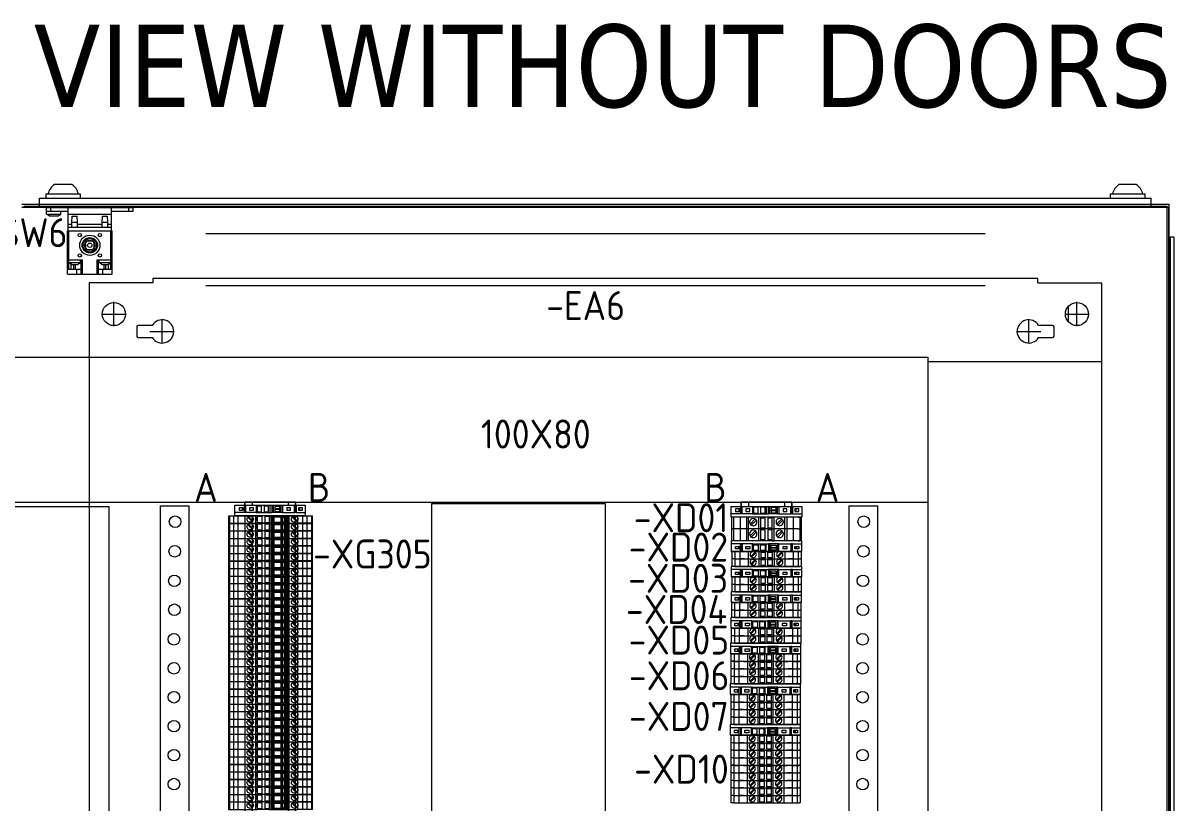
# Model space of a CAD drawing. Header units: millimetres. Extents: x 4959 to 7449, y 754 to 2938.
# Drawn here: x 6655 to 7449, y 2400 to 2938 of the extents above; entities that cross this region are included whole.
import ezdxf
from ezdxf.enums import TextEntityAlignment as Align

# ---------------------------------------------------------------- set-up
doc = ezdxf.new("R2010")
doc.units = ezdxf.units.MM
doc.set_wipeout_variables(frame=1)
doc.layers.add('! NO PLOT !', color=7, linetype='Continuous', true_color=0xff75dd, plot=False)
for name, color, linetype, lineweight in [('000-PI-Oprema', 30, 'Continuous', 5), ('0_1', 7, 'Continuous', 0), ('SI-ORMAR-Oprema', 30, 'Continuous', 5)]:
    doc.layers.add(name, color=color, linetype=linetype, lineweight=lineweight)
for name, color, linetype in [('000-PI-ORMAR', 2, 'Continuous'), ('000-PI_TEXT', 7, 'Continuous'), ('002-PI-Kabelska kanalica', 150, 'Continuous'), ('004-PI-DIN Šina', 3, 'Continuous')]:
    doc.layers.add(name, color=color, linetype=linetype)
doc.styles.add('PI0', font='isocpeur.ttf', dxfattribs={"width": 0.9})
doc.styles.add('Tahoma', font='tahoma.ttf')

# ---------------------------------------------------------------- blocks, each defined once
blk = doc.blocks.new('2000x800_montazna ploca')
at = {"layer": '! NO PLOT !', "color": 18, "linetype": 'ByBlock', "lineweight": 0, "true_color": 0x000000}
for p, q in [((-4316.67, 1616.29), (-4316.67, 1633.09)), ((-3657.67, 1629.98), (-3657.67, 1619.4)), ((-3651.67, 1616.29), (-3651.67, 1633.09)), ((-4325.07, 1624.69), (-4308.27, 1624.69)), ((-3660.07, 1624.69), (-3643.27, 1624.69)), ((-4300.87, 1615.89), (-4300.87, 1609.49)), ((-4290.18, 1616.89), (-4299.87, 1616.89)), ((-4283.37, 1604.29), (-4283.37, 1621.09)), ((-3684.97, 1604.29), (-3684.97, 1621.09)), ((-3668.47, 1616.89), (-3678.16, 1616.89)), ((-3667.47, 1609.49), (-3667.47, 1615.89)), ((-4299.87, 1608.49), (-4290.18, 1608.49)), ((-4291.77, 1612.69), (-4274.97, 1612.69)), ((-3693.37, 1612.69), (-3676.57, 1612.69)), ((-3678.16, 1608.49), (-3668.47, 1608.49))]:
    blk.add_line(p, q, dxfattribs=at)
for centre in [(-4316.67, 1624.69), (-3651.67, 1624.69)]:
    blk.add_circle(centre, 8, dxfattribs=at)
for centre, radius, start, end in [((-4299.87, 1615.89), 1, 90, 180), ((-4283.37, 1612.69), 8, 211.66824, 148.33176), ((-3684.97, 1612.69), 8, 31.66824, 328.33176), ((-3668.47, 1615.89), 1, 0, 90), ((-4299.87, 1609.49), 1, 180, 270), ((-3668.47, 1609.49), 1, 270, 0)]:
    blk.add_arc(centre, radius, start, end, dxfattribs=at)
at = {"layer": '000-PI-ORMAR', "color": 18, "linetype": 'ByBlock', "lineweight": 0, "true_color": 0x000000}
for p, q in [((-4289.67, 1646.19), (-4333.67, 1646.19)), ((-4333.67, 1646.19), (-4333.67, -243.81)), ((-4289.67, 1649.19), (-4289.67, 1646.19)), ((-3678.67, 1649.19), (-4289.67, 1649.19)), ((-3678.67, 1646.19), (-3678.67, 1649.19)), ((-3678.67, 1646.19), (-3634.67, 1646.19)), ((-3634.67, 1646.19), (-3634.67, -243.81))]:
    blk.add_line(p, q, dxfattribs=at)
blk = doc.blocks.new('*U469')
at = {"layer": '002-PI-Kabelska kanalica', "color": 0, "linetype": 'ByBlock', "lineweight": 0}
for p, q in [((-20, -100), (-20, 1428)), ((100, -100), (100, 1428)), ((-20, -100), (100, -100))]:
    blk.add_line(p, q, dxfattribs=at)
blk = doc.blocks.new('sklopka_vrata_8MF1000-2VL')
at = {"layer": '000-PI-Oprema', "color": 0, "linetype": 'ByBlock', "lineweight": 0}
for p, q in [((-30, 0), (30, 0)), ((-30, -4.5), (-30, 0)), ((-27, -2.5), (-27, 0)), ((-15, -16), (-15, 0)), ((15, -16), (15, 0)), ((27, -2.5), (27, 0)), ((30, -2.5), (30, 0)), ((-30, -2.5), (-27, -2.5)), ((-28.1, -5.75), (-30, -4.5)), ((-30, -4.5), (-20, -4.5)), ((-28.1, -5.75), (-21.9, -5.75)), ((-27, -2.5), (-15, -2.5)), ((-21.9, -5.75), (-20, -4.5)), ((-20, -4.5), (-20, -2.5)), ((-15, -4.5), (15, -4.5)), ((-12.5, -10), (-12.2, -6)), ((-12.2, -6), (-8.8, -6)), ((-8.5, -10), (-8.8, -6)), ((8.5, -10), (8.8, -6)), ((8.8, -6), (12.2, -6)), ((12.5, -10), (12.2, -6)), ((15, -2.5), (30, -2.5)), ((-15, -11.5), (-12.499996, -11.5)), ((-15, -13.5), (15, -13.5)), ((-12.5, -10), (-8.5, -10)), ((-12.5, -13.499994), (-12.5, -10)), ((-8.5, -13.499994), (-8.5, -10)), ((-8.499996, -11.5), (8.500004, -11.5)), ((8.5, -10), (12.5, -10)), ((8.5, -13.499994), (8.5, -10)), ((12.5, -13.499994), (12.5, -10)), ((12.500004, -11.5), (15, -11.5)), ((-15.5, -16), (15.5, -16)), ((-15.5, -36), (-15.5, -16)), ((-14.5, -38), (-14.5, -16)), ((-1.802776, -23), (1.802776, -23)), ((14.5, -38), (14.5, -16)), ((15.5, -36), (15.5, -16)), ((-3, -27.802775), (-3, -24.197225)), ((-1.802776, -29), (1.802776, -29)), ((3, -27.802775), (3, -24.197225)), ((-15.5, -36), (-5, -36)), ((-15.400001, -42.49), (-15.400001, -36)), ((-12.6, -39.25), (-14.5, -38)), ((-14.5, -38), (-6.5, -38)), ((-14.400001, -42.49), (-14.400001, -38.065784)), ((-12.936492, -42.49), (-12.936492, -39.02862)), ((-12.6, -39.25), (-8.4, -39.25)), ((-11.000001, -42.49), (-11.000001, -39.249996)), ((-10.000001, -42.49), (-10.000001, -39.249996)), ((-8.4, -39.25), (-6.5, -38)), ((-6.5, -38), (-6.5, -36)), ((-6, -46), (-6, -36)), ((-5, -46), (-5, -36)), ((5, -36), (14.5, -36)), ((5, -46), (5, -36)), ((6, -46), (6, -36)), ((6.5, -38), (6.5, -36)), ((8.4, -39.25), (6.5, -38)), ((6.5, -38), (14.5, -38)), ((8.4, -39.25), (12.6, -39.25)), ((8.85, -36), (13.15, -36)), ((10, -42.49), (10, -39.249996)), ((11, -42.49), (11, -39.249996)), ((12.6, -39.25), (14.5, -38)), ((12.936492, -42.49), (12.936492, -39.028624)), ((14.4, -42.49), (14.4, -38.065788)), ((14.5, -36), (15.5, -36)), ((15.4, -42.49), (15.4, -36)), ((-15.49, -42.49), (-8.99, -42.49)), ((-15.49, -45.99), (-15.49, -42.49)), ((-15.49, -45.99), (-8.99, -45.99)), ((-15.4, -46), (-15.4, -45.99)), ((-15.4, -46), (-5.999961, -46)), ((-8.99, -42.49), (-6.029656, -42.49)), ((-8.99, -45.99), (-8.99, -42.49)), ((-8.99, -45.99), (-6.000001, -45.99)), ((-6.029656, -42.5), (-6.029656, -42.49)), ((-6.029656, -42.5), (-6, -42.5)), ((-6, -46), (-5, -46)), ((-5, -46), (5, -46)), ((5, -46), (6, -46)), ((6, -42.5), (6.029654, -42.5)), ((6, -45.99), (15.49, -45.99)), ((6.00004, -46), (15.4, -46)), ((6.029654, -42.49), (15.49, -42.49)), ((6.029654, -42.5), (6.029654, -42.49)), ((8.99, -45.99), (8.99, -42.49)), ((15.4, -46), (15.4, -45.99)), ((15.49, -45.99), (15.49, -42.49))]:
    blk.add_line(p, q, dxfattribs=at)
for centre, radius in [((-7, -19), 1.15), ((0, -26), 7), ((0, -26), 5.3), ((0, -26), 5.1), ((0, -26), 4.8), ((0, -26), 4.679181), ((0, -26), 3.579607), ((7, -19), 1.15), ((0, -26), 1.499969), ((-7, -33), 1.15), ((7, -33), 1.15)]:
    blk.add_circle(centre, radius, dxfattribs=at)
for radius, start, end in [(3.5, 121.002719, 148.997284), (3.100426, 90, 104.622596), (3.100426, 75.377404, 90), (3.5, 31.002716, 58.997281), (3.100426, 165.377152, 194.622848), (3.5, 211.002716, 238.997281), (3.100426, 255.377156, 284.622844), (3.5, 301.002719, 328.997284), (3.100426, 345.377406, 14.622594)]:
    blk.add_arc((0, -26), radius, start, end, dxfattribs=at)
blk = doc.blocks.new('LL49 W 100-230V')
at = {"layer": '000-PI-Oprema', "color": 0, "linetype": 'ByBlock', "lineweight": 0, "ltscale": 0.25}
for p, q in [((45476.66, 36851.38), (46014.66, 36851.38)), ((46014.66, 36815.38), (45476.66, 36815.38))]:
    blk.add_line(p, q, dxfattribs=at)
blk = doc.blocks.new('*U483')
at = {"layer": '002-PI-Kabelska kanalica', "color": 0, "linetype": 'ByBlock', "lineweight": 0}
for p, q in [((-20, -100), (-20, 1329)), ((100, -100), (100, 1329)), ((-20, -100), (100, -100))]:
    blk.add_line(p, q, dxfattribs=at)
blk = doc.blocks.new('*U484')
at = {"layer": '004-PI-DIN Šina', "color": 0, "linetype": 'ByBlock', "lineweight": 0}
blk.add_lwpolyline([(1430, -17.5), (1430, 17.5), (0, 17.5), (0, -17.5)], close=True, dxfattribs=at)
for points in [[(0, 12.5), (1430, 12.5)], [(0, -12.5), (1430, -12.5)]]:
    blk.add_lwpolyline(points, dxfattribs=at)
blk = doc.blocks.new('*U501')
at = {"color": 7}
blk.add_wipeout([(-24.3, -7.35), (24.3, -7.35), (24.3, 0), (-24.3, 0)], dxfattribs=at).dxf.layer = '000-PI-Oprema'
at = {"layer": '000-PI-Oprema', "color": 7, "ltscale": 0.25}
blk.add_line((-24.3, 0), (24.3, 0), dxfattribs=at)
at = {"layer": '000-PI-Oprema', "color": 7}
for p, q in [((-18.03, 0), (-18.03, -5.15)), ((-17.1, 0), (-17.1, -5.15)), ((-17, -5.15), (-17, 0)), ((-16.74, -5.15), (-16.74, 0)), ((-9.72, 0), (-9.72, -5.15)), ((-9, 0), (-9, -0.57)), ((-1, -0.57), (-1, 0)), ((-0.28, 0), (-0.28, -5.15)), ((1.39, -5.15), (1.39, 0)), ((2.32, -5.15), (2.32, 0)), ((7.69, -5.15), (7.69, 0)), ((8.51, 0), (8.51, -5.15)), ((16.74, -5.15), (16.74, 0)), ((17, 0), (17, -5.15)), ((17.1, 0), (17.1, -5.15)), ((18.03, 0), (18.03, -5.15)), ((24.3, 0), (24.3, -7.35)), ((-24.3, -7.35), (-24.3, 0)), ((-18.03, -5.15), (-24.3, -5.15)), ((24.3, -7.35), (-24.3, -7.35)), ((-21.4, -1.72), (-21.4, -3.42)), ((-18.5, -1.72), (-21.4, -1.72)), ((-21.4, -3.42), (-18.5, -3.42)), ((-19.01, -2.37), (-19.15, -2.37)), ((-19.15, -2.37), (-19.15, -2.77)), ((-19.01, -2.77), (-19.15, -2.77)), ((-19.01, -2.37), (-18.5, -2.37)), ((-19.01, -2.77), (-19.01, -2.37)), ((-19.01, -2.77), (-18.5, -2.77)), ((-18.5, -2.37), (-18.5, -1.72)), ((-18.5, -2.77), (-18.5, -2.37)), ((-18.5, -3.42), (-18.5, -2.77)), ((-17.1, -5.15), (-18.03, -5.15)), ((-17, -5.15), (-17.1, -5.15)), ((-16.74, -5.15), (-17, -5.15)), ((-9.72, -5.15), (-16.74, -5.15)), ((-14.15, -1.72), (-14.15, -3.42)), ((-11.45, -1.72), (-14.15, -1.72)), ((-14.15, -3.42), (-11.45, -3.42)), ((-11.45, -3.42), (-11.45, -1.72)), ((-9.72, -5.15), (-9, -5.15)), ((-9, -0.57), (-9, -4.57)), ((-5.85, -0.57), (-9, -0.57)), ((-9, -4.57), (-9, -5.15)), ((-9, -4.57), (-5.85, -4.57)), ((-9, -5.15), (-1, -5.15)), ((-5.85, -4.57), (-5.85, -0.57)), ((-4.15, -0.57), (-4.15, -4.57)), ((-1, -0.57), (-4.15, -0.57)), ((-4.15, -4.57), (-1, -4.57)), ((-1, -4.57), (-1, -0.57)), ((-1, -5.15), (-1, -4.57)), ((-1, -5.15), (-0.28, -5.15)), ((-0.28, -5.15), (1.39, -5.15)), ((2.32, -5.15), (1.39, -5.15)), ((7.69, -5.15), (2.32, -5.15)), ((6.67, -0.82), (3.22, -0.82)), ((3.22, -0.82), (3.22, -2.37)), ((3.22, -2.37), (6.67, -2.37)), ((3.22, -2.37), (3.22, -2.77)), ((3.22, -2.77), (6.67, -2.77)), ((3.22, -2.77), (3.22, -4.32)), ((3.22, -4.32), (6.67, -4.32)), ((6.67, -2.37), (6.67, -0.82)), ((6.67, -2.77), (6.67, -2.37)), ((6.67, -4.32), (6.67, -2.77)), ((8.51, -5.15), (7.69, -5.15)), ((8.51, -5.15), (16.74, -5.15)), ((11.45, -1.72), (11.45, -3.42)), ((14.15, -1.72), (11.45, -1.72)), ((11.45, -3.42), (14.15, -3.42)), ((14.15, -3.42), (14.15, -1.72)), ((16.74, -5.15), (17, -5.15)), ((17, -5.15), (17.1, -5.15)), ((18.03, -5.15), (17.1, -5.15)), ((18.03, -5.15), (24.3, -5.15)), ((22.25, -1.72), (19.55, -1.72)), ((19.55, -1.72), (19.55, -2.37)), ((19.55, -2.37), (19.89, -2.37)), ((19.55, -2.37), (19.55, -2.77)), ((19.55, -2.77), (19.55, -3.42)), ((19.55, -2.77), (19.89, -2.77)), ((19.55, -3.42), (22.25, -3.42)), ((20.59, -2.37), (19.89, -2.37)), ((19.89, -2.77), (19.89, -2.37)), ((20.59, -2.77), (19.89, -2.77)), ((20.59, -2.77), (20.59, -2.37)), ((22.25, -3.42), (22.25, -1.72))]:
    blk.add_line(p, q, dxfattribs=at)
blk = doc.blocks.new('*U499')
at = {"layer": '002-PI-Kabelska kanalica', "color": 0, "linetype": 'ByBlock', "lineweight": 0}
for p, q in [((100, -100), (100, 1327)), ((-20, -100), (100, -100))]:
    blk.add_line(p, q, dxfattribs=at)
blk = doc.blocks.new('*U495')
at = {"layer": '002-PI-Kabelska kanalica', "color": 0, "linetype": 'ByBlock', "lineweight": 0}
for p, q in [((-20, 1943), (80, 1943)), ((-20, -100), (-20, 1943)), ((80, -100), (80, 1943))]:
    blk.add_line(p, q, dxfattribs=at)
blk = doc.blocks.new('*U522')
at = {"color": 7}
blk.add_wipeout([(-24.3, -7.35), (24.3, -7.35), (24.3, 0), (-24.3, 0)], dxfattribs=at).dxf.layer = '000-PI-Oprema'
at = {"layer": '000-PI-Oprema', "color": 7, "ltscale": 0.25}
blk.add_line((-24.3, 0), (24.3, 0), dxfattribs=at)
at = {"layer": '000-PI-Oprema', "color": 7}
for p, q in [((-18.03, 0), (-18.03, -5.15)), ((-17.1, 0), (-17.1, -5.15)), ((-17, -5.15), (-17, 0)), ((-16.74, -5.15), (-16.74, 0)), ((-9.72, 0), (-9.72, -5.15)), ((-9, 0), (-9, -0.57)), ((-1, -0.57), (-1, 0)), ((-0.28, 0), (-0.28, -5.15)), ((1.39, -5.15), (1.39, 0)), ((2.32, -5.15), (2.32, 0)), ((7.69, -5.15), (7.69, 0)), ((8.51, 0), (8.51, -5.15)), ((16.74, -5.15), (16.74, 0)), ((17, 0), (17, -5.15)), ((17.1, 0), (17.1, -5.15)), ((18.03, 0), (18.03, -5.15)), ((24.3, 0), (24.3, -7.35)), ((-24.3, -7.35), (-24.3, 0)), ((-18.03, -5.15), (-24.3, -5.15)), ((24.3, -7.35), (-24.3, -7.35)), ((-21.4, -1.72), (-21.4, -3.42)), ((-18.5, -1.72), (-21.4, -1.72)), ((-21.4, -3.42), (-18.5, -3.42)), ((-19.01, -2.37), (-19.15, -2.37)), ((-19.15, -2.37), (-19.15, -2.77)), ((-19.01, -2.77), (-19.15, -2.77)), ((-19.01, -2.37), (-18.5, -2.37)), ((-19.01, -2.77), (-19.01, -2.37)), ((-19.01, -2.77), (-18.5, -2.77)), ((-18.5, -2.37), (-18.5, -1.72)), ((-18.5, -2.77), (-18.5, -2.37)), ((-18.5, -3.42), (-18.5, -2.77)), ((-17.1, -5.15), (-18.03, -5.15)), ((-17, -5.15), (-17.1, -5.15)), ((-16.74, -5.15), (-17, -5.15)), ((-9.72, -5.15), (-16.74, -5.15)), ((-14.15, -1.72), (-14.15, -3.42)), ((-11.45, -1.72), (-14.15, -1.72)), ((-14.15, -3.42), (-11.45, -3.42)), ((-11.45, -3.42), (-11.45, -1.72)), ((-9.72, -5.15), (-9, -5.15)), ((-9, -0.57), (-9, -4.57)), ((-5.85, -0.57), (-9, -0.57)), ((-9, -4.57), (-9, -5.15)), ((-9, -4.57), (-5.85, -4.57)), ((-9, -5.15), (-1, -5.15)), ((-5.85, -4.57), (-5.85, -0.57)), ((-4.15, -0.57), (-4.15, -4.57)), ((-1, -0.57), (-4.15, -0.57)), ((-4.15, -4.57), (-1, -4.57)), ((-1, -4.57), (-1, -0.57)), ((-1, -5.15), (-1, -4.57)), ((-1, -5.15), (-0.28, -5.15)), ((-0.28, -5.15), (1.39, -5.15)), ((2.32, -5.15), (1.39, -5.15)), ((7.69, -5.15), (2.32, -5.15)), ((6.67, -0.82), (3.22, -0.82)), ((3.22, -0.82), (3.22, -2.37)), ((3.22, -2.37), (6.67, -2.37)), ((3.22, -2.37), (3.22, -2.77)), ((3.22, -2.77), (6.67, -2.77)), ((3.22, -2.77), (3.22, -4.32)), ((3.22, -4.32), (6.67, -4.32)), ((6.67, -2.37), (6.67, -0.82)), ((6.67, -2.77), (6.67, -2.37)), ((6.67, -4.32), (6.67, -2.77)), ((8.51, -5.15), (7.69, -5.15)), ((8.51, -5.15), (16.74, -5.15)), ((11.45, -1.72), (11.45, -3.42)), ((14.15, -1.72), (11.45, -1.72)), ((11.45, -3.42), (14.15, -3.42)), ((14.15, -3.42), (14.15, -1.72)), ((16.74, -5.15), (17, -5.15)), ((17, -5.15), (17.1, -5.15)), ((18.03, -5.15), (17.1, -5.15)), ((18.03, -5.15), (24.3, -5.15)), ((22.25, -1.72), (19.55, -1.72)), ((19.55, -1.72), (19.55, -2.37)), ((19.55, -2.37), (19.89, -2.37)), ((19.55, -2.37), (19.55, -2.77)), ((19.55, -2.77), (19.55, -3.42)), ((19.55, -2.77), (19.89, -2.77)), ((19.55, -3.42), (22.25, -3.42)), ((20.59, -2.37), (19.89, -2.37)), ((19.89, -2.77), (19.89, -2.37)), ((20.59, -2.77), (19.89, -2.77)), ((20.59, -2.77), (20.59, -2.37)), ((22.25, -3.42), (22.25, -1.72))]:
    blk.add_line(p, q, dxfattribs=at)
blk = doc.blocks.new('*U304')
at = {"color": 0, "linetype": 'ByBlock', "lineweight": 0, "ltscale": 0.25}
blk.add_lwpolyline([(-24.3, 0), (-24.3, -7.35), (24.3, -7.35), (24.3, 0), (-24.3, 0)], dxfattribs=at)
at = {"layer": '000-PI-Oprema', "color": 0, "linetype": 'ByBlock', "lineweight": 0}
for p, q in [((24.3, 0), (-24.3, 0)), ((24.3, -7.35), (24.3, 0)), ((-24.3, 0), (-24.3, -7.35)), ((-18.03, -2.2), (-24.3, -2.2)), ((-21.4, -5.62), (-21.4, -3.92)), ((-21.4, -3.92), (-18.5, -3.92)), ((-18.5, -5.62), (-21.4, -5.62)), ((-19.01, -4.58), (-19.15, -4.58)), ((-19.15, -4.98), (-19.15, -4.58)), ((-19.01, -4.98), (-19.15, -4.98)), ((-19.01, -4.58), (-19.01, -4.98)), ((-19.01, -4.58), (-18.5, -4.58)), ((-19.01, -4.98), (-18.5, -4.98)), ((-18.5, -3.92), (-18.5, -4.58)), ((-18.5, -4.58), (-18.5, -4.98)), ((-18.5, -4.98), (-18.5, -5.62)), ((-18.03, -7.35), (-18.03, -2.2)), ((-17.1, -2.2), (-18.03, -2.2)), ((-17.1, -7.35), (-18.03, -7.35)), ((-17.1, -7.35), (-17.1, -2.2)), ((-17, -2.2), (-17.1, -2.2)), ((-17, -7.35), (-17.1, -7.35)), ((-17, -2.2), (-17, -7.35)), ((-16.74, -2.2), (-17, -2.2)), ((-16.74, -7.35), (-17, -7.35)), ((-16.74, -2.2), (-16.74, -7.35)), ((-9.72, -2.2), (-16.74, -2.2)), ((-14.15, -3.92), (-11.45, -3.92)), ((-14.15, -5.62), (-14.15, -3.92)), ((-11.45, -5.62), (-14.15, -5.62)), ((-11.45, -3.92), (-11.45, -5.62)), ((-9.72, -2.2), (-9, -2.2)), ((-9.72, -7.35), (-9.72, -2.2)), ((-9.72, -7.35), (-9, -7.35)), ((-9, -2.77), (-9, -2.2)), ((-9, -2.2), (-1, -2.2)), ((-9, -6.77), (-9, -2.77)), ((-9, -2.77), (-5.85, -2.77)), ((-5.85, -6.77), (-9, -6.77)), ((-9, -7.35), (-9, -6.77)), ((-5.85, -2.77), (-5.85, -6.77)), ((-4.15, -2.77), (-1, -2.77)), ((-4.15, -6.77), (-4.15, -2.77)), ((-1, -6.77), (-4.15, -6.77)), ((-1, -2.2), (-1, -2.77)), ((-1, -2.2), (-0.28, -2.2)), ((-1, -2.77), (-1, -6.77)), ((-1, -6.77), (-1, -7.35)), ((-0.28, -2.2), (1.39, -2.2)), ((-0.28, -7.35), (-0.28, -2.2)), ((2.32, -2.2), (1.39, -2.2)), ((1.39, -2.2), (1.39, -7.35)), ((7.69, -2.2), (2.32, -2.2)), ((2.32, -2.2), (2.32, -7.35)), ((3.22, -3.02), (6.67, -3.02)), ((3.22, -4.58), (3.22, -3.02)), ((3.22, -4.58), (6.67, -4.58)), ((3.22, -4.98), (3.22, -4.58)), ((3.22, -4.98), (6.67, -4.98)), ((3.22, -6.52), (3.22, -4.98)), ((6.67, -6.52), (3.22, -6.52)), ((6.67, -3.02), (6.67, -4.58)), ((6.67, -4.58), (6.67, -4.98)), ((6.67, -4.98), (6.67, -6.52)), ((7.69, -2.2), (7.69, -7.35)), ((8.51, -2.2), (7.69, -2.2)), ((8.51, -7.35), (8.51, -2.2)), ((8.51, -2.2), (16.74, -2.2)), ((11.45, -3.92), (14.15, -3.92)), ((11.45, -5.62), (11.45, -3.92)), ((14.15, -5.62), (11.45, -5.62)), ((14.15, -3.92), (14.15, -5.62)), ((16.74, -2.2), (16.74, -7.35)), ((16.74, -2.2), (17, -2.2)), ((17, -7.35), (17, -2.2)), ((17, -2.2), (17.1, -2.2)), ((18.03, -2.2), (17.1, -2.2)), ((17.1, -7.35), (17.1, -2.2)), ((18.03, -2.2), (24.3, -2.2)), ((18.03, -7.35), (18.03, -2.2)), ((19.55, -4.58), (19.55, -3.92)), ((19.55, -3.92), (22.25, -3.92)), ((19.55, -4.98), (19.55, -4.58)), ((19.55, -4.58), (19.89, -4.58)), ((19.55, -4.98), (19.89, -4.98)), ((19.55, -5.62), (19.55, -4.98)), ((22.25, -5.62), (19.55, -5.62)), ((19.89, -4.58), (19.89, -4.98)), ((20.59, -4.58), (19.89, -4.58)), ((20.59, -4.98), (19.89, -4.98)), ((20.59, -4.58), (20.59, -4.98)), ((22.25, -3.92), (22.25, -5.62))]:
    blk.add_line(p, q, dxfattribs=at)
at = {"layer": '000-PI-Oprema', "color": 0, "linetype": 'ByBlock', "lineweight": 0, "ltscale": 0.25}
blk.add_line((24.3, -7.35), (-24.3, -7.35), dxfattribs=at)
blk = doc.blocks.new('UT 2.5 MT - 3046362')
at = {"layer": '000-PI-Oprema', "color": 0, "linetype": 'ByBlock', "lineweight": 0}
for p, q in [((53709.96, 41740.09), (53709.96, 41729.69)), ((53709.96, 41740.09), (53715.11, 41740.09)), ((53715.11, 41717.71), (53715.11, 41740.09)), ((53715.11, 41739.54), (53709.96, 41739.54)), ((53709.96, 41736.46), (53715.11, 41736.46)), ((53709.96, 41733.46), (53715.11, 41733.46)), ((53709.96, 41729.96), (53715.11, 41729.96)), ((53709.96, 41711.49), (53709.96, 41729.69)), ((53711.1, 41729.08), (53711.1, 41729.08)), ((53711.1, 41729.08), (53714.13, 41726.05)), ((53711.59, 41729.58), (53711.59, 41729.58)), ((53714.63, 41726.54), (53711.59, 41729.58)), ((53714.13, 41726.05), (53714.13, 41726.05)), ((53714.63, 41726.54), (53714.63, 41726.54)), ((53714.76, 41728.87), (53714.76, 41728.87)), ((53714.76, 41726.75), (53714.76, 41728.87)), ((53714.76, 41726.75), (53714.76, 41726.75)), ((53709.96, 41723.89), (53715.11, 41723.89)), ((53709.96, 41723.79), (53709.96, 41723.79)), ((53715.11, 41723.79), (53709.96, 41723.79)), ((53715.11, 41723.36), (53709.96, 41723.36)), ((53709.96, 41722.82), (53715.11, 41722.82)), ((53709.96, 41721.14), (53709.96, 41721.14)), ((53710.1, 41718.4), (53710.1, 41721.77)), ((53710.1, 41721.77), (53710.1, 41721.77)), ((53710.1, 41721.77), (53714.97, 41721.77)), ((53714.97, 41718.4), (53710.1, 41718.4)), ((53710.1, 41718.24), (53710.1, 41718.4)), ((53710.1, 41718.24), (53710.79, 41718.24)), ((53710.74, 41720.77), (53710.74, 41719.36)), ((53710.74, 41720.77), (53714.34, 41720.77)), ((53710.74, 41719.36), (53710.74, 41719.2)), ((53710.79, 41719.2), (53710.74, 41719.2)), ((53710.76, 41721.77), (53710.76, 41722.56)), ((53710.76, 41722.56), (53714.31, 41722.56)), ((53710.76, 41722.56), (53710.76, 41722.56)), ((53710.76, 41711.76), (53710.76, 41718.24)), ((53714.31, 41719.2), (53710.79, 41719.2)), ((53714.29, 41718.24), (53710.79, 41718.24)), ((53711.56, 41723.89), (53714.16, 41723.89)), ((53711.56, 41723.89), (53711.56, 41723.89)), ((53714.16, 41723.89), (53714.16, 41723.89)), ((53714.97, 41718.24), (53714.29, 41718.24)), ((53714.31, 41721.77), (53714.31, 41722.56)), ((53714.31, 41722.56), (53714.31, 41722.56)), ((53714.31, 41719.2), (53714.31, 41720.77)), ((53714.31, 41711.76), (53714.34, 41718.24)), ((53715.11, 41716.61), (53714.33, 41716.61)), ((53714.34, 41717.71), (53715.11, 41717.71)), ((53714.97, 41718.4), (53714.97, 41721.77)), ((53714.97, 41721.77), (53714.97, 41721.77)), ((53714.97, 41718.24), (53714.97, 41718.4)), ((53715.11, 41723.79), (53715.11, 41723.79)), ((53715.11, 41721.14), (53715.11, 41721.14)), ((53715.11, 41717.71), (53715.11, 41716.61)), ((53715.11, 41717.71), (53715.11, 41717.71)), ((53715.11, 41717.71), (53715.11, 41717.71)), ((53715.11, 41716.61), (53715.11, 41716.61)), ((53715.11, 41711.49), (53715.11, 41716.61)), ((53709.96, 41716.09), (53709.96, 41716.09)), ((53709.96, 41710.29), (53709.96, 41711.49)), ((53715.11, 41711.49), (53709.96, 41711.49)), ((53709.96, 41710.29), (53709.96, 41702.29)), ((53709.96, 41710.29), (53709.96, 41710.29)), ((53715.11, 41710.29), (53709.96, 41710.29)), ((53710.61, 41710.29), (53710.61, 41710.29)), ((53710.61, 41707.14), (53710.61, 41710.29)), ((53710.79, 41713.81), (53710.76, 41713.81)), ((53710.76, 41712.81), (53714.31, 41712.81)), ((53714.31, 41711.81), (53710.76, 41711.81)), ((53710.76, 41711.76), (53714.31, 41711.76)), ((53710.76, 41711.76), (53710.76, 41711.76)), ((53710.79, 41712.81), (53710.79, 41713.81)), ((53710.79, 41713.75), (53714.29, 41713.75)), ((53710.79, 41712.56), (53710.79, 41712.81)), ((53710.79, 41712.56), (53710.79, 41712.56)), ((53710.79, 41712.56), (53714.29, 41712.56)), ((53714.29, 41712.81), (53714.29, 41713.81)), ((53714.31, 41713.81), (53714.29, 41713.81)), ((53714.29, 41712.56), (53714.29, 41712.81)), ((53714.29, 41712.56), (53714.29, 41712.56)), ((53714.31, 41711.76), (53714.31, 41711.76)), ((53714.64, 41710.29), (53714.64, 41710.29)), ((53714.64, 41710.29), (53714.64, 41707.14)), ((53715.11, 41716.09), (53715.11, 41716.09)), ((53715.11, 41710.29), (53715.11, 41711.49)), ((53715.11, 41710.29), (53715.11, 41710.29)), ((53715.11, 41710.29), (53715.11, 41702.29)), ((53709.96, 41701.09), (53709.96, 41702.29)), ((53709.96, 41702.29), (53709.96, 41702.29)), ((53709.96, 41702.29), (53715.11, 41702.29)), ((53709.96, 41682.29), (53709.96, 41701.09)), ((53709.96, 41701.09), (53715.11, 41701.09)), ((53710.61, 41707.14), (53710.61, 41707.14)), ((53714.64, 41707.14), (53710.61, 41707.14)), ((53710.61, 41702.29), (53710.61, 41705.44)), ((53710.61, 41705.44), (53710.61, 41705.44)), ((53710.61, 41705.44), (53714.64, 41705.44)), ((53710.61, 41702.29), (53710.61, 41702.29)), ((53711.56, 41701.09), (53711.56, 41701.09)), ((53714.16, 41701.09), (53711.56, 41701.09)), ((53714.16, 41701.09), (53714.16, 41701.09)), ((53714.64, 41707.14), (53714.64, 41707.14)), ((53714.64, 41705.44), (53714.64, 41705.44)), ((53714.64, 41705.44), (53714.64, 41702.29)), ((53714.64, 41702.29), (53714.64, 41702.29)), ((53715.11, 41702.29), (53715.11, 41702.29)), ((53715.11, 41701.09), (53715.11, 41702.29)), ((53715.11, 41682.29), (53715.11, 41701.09)), ((53711.1, 41698.43), (53714.13, 41695.4)), ((53714.63, 41695.89), (53711.59, 41698.93)), ((53714.76, 41698.22), (53714.76, 41696.1)), ((53714.76, 41698.22), (53714.76, 41698.22)), ((53714.76, 41696.1), (53714.76, 41696.1)), ((53709.96, 41688.91), (53715.11, 41688.91)), ((53709.96, 41685.91), (53715.11, 41685.91)), ((53709.96, 41682.29), (53709.96, 41682.97)), ((53715.11, 41682.83), (53709.96, 41682.83)), ((53709.96, 41682.29), (53715.11, 41682.29))]:
    blk.add_line(p, q, dxfattribs=at)
for centre, radius, start, end in [((53712.86, 41727.81), 2.17, 120.45028, 270.00002), ((53712.86, 41727.81), 2.17, 270.00002, 330.87541), ((53712.86, 41727.81), 2.17, 29.12459, 59.54968), ((53712.86, 41697.16), 2.18, 89.99998, 270.00002), ((53712.86, 41697.16), 2.18, 29.12459, 89.99998), ((53712.86, 41697.16), 2.18, 270.00002, 330.87541)]:
    blk.add_arc(centre, radius, start, end, dxfattribs=at)
for start_param, end_param in [(-1.570796, -1.039338), (-2.102255, -1.570796)]:
    blk.add_ellipse((53712.86, 41727.81), major_axis=(-2.18, 0), ratio=1, start_param=start_param, end_param=end_param, dxfattribs=at)
blk = doc.blocks.new('UT 2.5 - 3044076')
at = {"layer": '000-PI-ORMAR', "color": 0, "linetype": 'ByBlock', "lineweight": 0}
for p, q in [((51211.56, 37560.62), (51211.56, 37562.82)), ((51211.56, 37562.82), (51211.56, 37562.82)), ((51216.71, 37562.82), (51211.56, 37562.82)), ((51211.56, 37560.62), (51211.56, 37559.03)), ((51211.56, 37560.62), (51211.56, 37560.62)), ((51216.71, 37560.62), (51211.56, 37560.62)), ((51216.71, 37562.82), (51216.71, 37562.82)), ((51216.71, 37560.62), (51216.71, 37562.82)), ((51216.71, 37560.62), (51216.71, 37560.62)), ((51216.71, 37560.62), (51216.71, 37559.03)), ((51211.56, 37559.03), (51211.56, 37556.89)), ((51211.56, 37558.57), (51211.56, 37558.57)), ((51216.71, 37557.26), (51211.56, 37557.26)), ((51211.56, 37556.89), (51211.56, 37556.51)), ((51211.56, 37556.51), (51211.56, 37554)), ((51211.56, 37556.32), (51211.56, 37556.32)), ((51211.56, 37554), (51211.56, 37551.42)), ((51211.56, 37553.67), (51211.56, 37553.67)), ((51216.71, 37559.03), (51216.71, 37556.89)), ((51216.71, 37558.57), (51216.71, 37558.57)), ((51216.71, 37556.51), (51216.71, 37556.89)), ((51216.71, 37554), (51216.71, 37556.51)), ((51216.71, 37556.32), (51216.71, 37556.32)), ((51216.71, 37554.82), (51216.71, 37554.82)), ((51216.71, 37554), (51216.71, 37551.42)), ((51216.71, 37553.67), (51216.71, 37553.67)), ((51211.56, 37551.42), (51211.56, 37544.02)), ((51216.71, 37551.42), (51211.56, 37551.42)), ((51211.56, 37548.62), (51211.56, 37548.62)), ((51211.56, 37544.02), (51211.56, 37542.82)), ((51216.71, 37544.02), (51211.56, 37544.02)), ((51212.7, 37549.22), (51212.7, 37549.22)), ((51212.7, 37549.22), (51215.73, 37546.18)), ((51213.16, 37544.02), (51213.16, 37544.02)), ((51215.76, 37544.02), (51213.16, 37544.02)), ((51216.23, 37546.68), (51213.19, 37549.71)), ((51213.19, 37549.71), (51213.19, 37549.71)), ((51215.73, 37546.18), (51215.73, 37546.18)), ((51215.76, 37544.02), (51215.76, 37544.02)), ((51216.23, 37546.68), (51216.23, 37546.68)), ((51216.36, 37549.01), (51216.36, 37549.01)), ((51216.36, 37546.89), (51216.36, 37549.01)), ((51216.36, 37546.89), (51216.36, 37546.89)), ((51216.71, 37551.42), (51216.71, 37544.02)), ((51216.71, 37548.62), (51216.71, 37548.62)), ((51216.71, 37544.02), (51216.71, 37542.82)), ((51211.56, 37542.82), (51211.56, 37534.82)), ((51211.56, 37542.82), (51211.56, 37542.82)), ((51216.71, 37542.82), (51211.56, 37542.82)), ((51212.21, 37539.67), (51212.21, 37542.82)), ((51212.21, 37542.82), (51212.21, 37542.82)), ((51216.24, 37539.67), (51212.21, 37539.67)), ((51212.21, 37539.67), (51212.21, 37539.67)), ((51212.21, 37534.82), (51212.21, 37537.97)), ((51212.21, 37537.97), (51216.24, 37537.97)), ((51212.21, 37537.97), (51212.21, 37537.97)), ((51216.24, 37542.82), (51216.24, 37539.67)), ((51216.24, 37542.82), (51216.24, 37542.82)), ((51216.24, 37539.67), (51216.24, 37539.67)), ((51216.24, 37537.97), (51216.24, 37534.82)), ((51216.24, 37537.97), (51216.24, 37537.97)), ((51216.71, 37542.82), (51216.71, 37542.82)), ((51216.71, 37542.82), (51216.71, 37534.82)), ((51211.56, 37534.82), (51211.56, 37533.62)), ((51211.56, 37534.82), (51211.56, 37534.82)), ((51216.71, 37534.82), (51211.56, 37534.82)), ((51211.56, 37533.62), (51211.56, 37526.22)), ((51216.71, 37533.62), (51211.56, 37533.62)), ((51212.21, 37534.82), (51212.21, 37534.82)), ((51212.7, 37530.97), (51212.7, 37530.97)), ((51212.7, 37530.97), (51215.73, 37527.93)), ((51215.76, 37533.62), (51213.16, 37533.62)), ((51213.16, 37533.62), (51213.16, 37533.62)), ((51216.23, 37528.43), (51213.19, 37531.46)), ((51213.19, 37531.46), (51213.19, 37531.46)), ((51215.73, 37527.93), (51215.73, 37527.93)), ((51215.76, 37533.62), (51215.76, 37533.62)), ((51216.23, 37528.43), (51216.23, 37528.43)), ((51216.24, 37534.82), (51216.24, 37534.82)), ((51216.36, 37530.76), (51216.36, 37530.76)), ((51216.36, 37528.64), (51216.36, 37530.76)), ((51216.36, 37528.64), (51216.36, 37528.64)), ((51216.71, 37534.82), (51216.71, 37534.82)), ((51216.71, 37534.82), (51216.71, 37533.62)), ((51216.71, 37533.62), (51216.71, 37526.22)), ((51211.56, 37526.22), (51211.56, 37523.65)), ((51216.71, 37526.22), (51211.56, 37526.22)), ((51211.56, 37523.65), (51211.56, 37521.14)), ((51211.56, 37522.52), (51211.56, 37522.52)), ((51211.56, 37521.62), (51211.56, 37521.62)), ((51211.56, 37521.14), (51211.56, 37520.76)), ((51211.56, 37520.76), (51211.56, 37518.62)), ((51216.71, 37520.39), (51211.56, 37520.39)), ((51216.71, 37526.22), (51216.71, 37523.65)), ((51216.71, 37521.14), (51216.71, 37523.65)), ((51216.71, 37522.82), (51216.71, 37522.82)), ((51216.71, 37522.52), (51216.71, 37522.52)), ((51216.71, 37521.62), (51216.71, 37521.62)), ((51216.71, 37520.76), (51216.71, 37521.14)), ((51216.71, 37520.76), (51216.71, 37518.62)), ((51211.56, 37519.07), (51211.56, 37519.07)), ((51211.56, 37518.62), (51211.56, 37517.02)), ((51211.56, 37517.02), (51211.56, 37515.82)), ((51211.56, 37517.02), (51211.56, 37517.02)), ((51216.71, 37517.02), (51211.56, 37517.02)), ((51211.56, 37515.82), (51211.56, 37515.51)), ((51211.56, 37515.82), (51211.56, 37515.82)), ((51211.56, 37514.82), (51211.56, 37515.51)), ((51211.56, 37514.82), (51211.56, 37514.82)), ((51216.71, 37514.82), (51211.56, 37514.82)), ((51216.71, 37519.07), (51216.71, 37519.07)), ((51216.71, 37518.62), (51216.71, 37517.02)), ((51216.71, 37517.02), (51216.71, 37517.02)), ((51216.71, 37517.02), (51216.71, 37515.82)), ((51216.71, 37516.32), (51216.71, 37516.32)), ((51216.71, 37515.82), (51216.71, 37515.82)), ((51216.71, 37515.82), (51216.71, 37515.51)), ((51216.71, 37514.82), (51216.71, 37515.51)), ((51216.71, 37514.82), (51216.71, 37514.82))]:
    blk.add_line(p, q, dxfattribs=at)
for centre, start, end in [((51214.46, 37547.95), 89.99998, 270.00002), ((51214.46, 37547.95), 29.12459, 89.99998), ((51214.46, 37547.95), 270.00002, 330.87541), ((51214.46, 37529.7), 89.99998, 270.00002), ((51214.46, 37529.7), 29.12459, 89.99998), ((51214.46, 37529.7), 270.00002, 330.87541)]:
    blk.add_arc(centre, 2.17, start, end, dxfattribs=at)
blk = doc.blocks.new('UT 6 - 3044131')
at = {"layer": '000-PI-Oprema', "color": 0, "linetype": 'ByBlock', "lineweight": 0}
for p, q in [((48621.73, 37606.27), (48621.73, 37608.47)), ((48621.73, 37608.47), (48621.73, 37608.47)), ((48621.73, 37608.47), (48629.88, 37608.47)), ((48629.88, 37608.47), (48629.88, 37608.47)), ((48629.88, 37606.27), (48629.88, 37608.47)), ((48629.88, 37607.28), (48621.73, 37607.28)), ((48621.73, 37604.68), (48621.73, 37606.27)), ((48621.73, 37606.27), (48621.73, 37606.27)), ((48621.73, 37602.53), (48621.73, 37604.68)), ((48629.88, 37602.72), (48621.73, 37602.72)), ((48621.73, 37602.15), (48621.73, 37602.53)), ((48621.73, 37599.64), (48621.73, 37602.15)), ((48621.73, 37601.97), (48621.73, 37601.97)), ((48621.73, 37597.07), (48621.73, 37599.64)), ((48629.88, 37606.27), (48629.88, 37606.27)), ((48629.88, 37604.68), (48629.88, 37606.27)), ((48629.88, 37602.53), (48629.88, 37604.68)), ((48629.88, 37602.15), (48629.88, 37602.53)), ((48629.88, 37599.64), (48629.88, 37602.15)), ((48629.88, 37601.97), (48629.88, 37601.97)), ((48629.88, 37597.07), (48629.88, 37599.64)), ((48621.73, 37599.32), (48621.73, 37599.32)), ((48629.88, 37598.25), (48621.73, 37598.25)), ((48621.73, 37589.67), (48621.73, 37597.07)), ((48621.73, 37596.88), (48629.88, 37596.88)), ((48621.73, 37594.27), (48621.73, 37594.27)), ((48624.28, 37594.97), (48624.28, 37594.97)), ((48627.8, 37591.44), (48624.28, 37594.97)), ((48625.05, 37595.74), (48625.05, 37595.74)), ((48625.05, 37595.74), (48628.58, 37592.22)), ((48626.43, 37596.14), (48626.43, 37596.14)), ((48627.8, 37591.44), (48627.8, 37591.44)), ((48628.58, 37592.22), (48628.58, 37592.22)), ((48629.88, 37599.32), (48629.88, 37599.32)), ((48629.88, 37589.67), (48629.88, 37597.07)), ((48629.88, 37594.27), (48629.88, 37594.27)), ((48621.73, 37588.47), (48621.73, 37589.67)), ((48621.73, 37589.67), (48629.88, 37589.67)), ((48621.73, 37580.47), (48621.73, 37588.47)), ((48621.73, 37588.47), (48621.73, 37588.47)), ((48621.73, 37588.47), (48629.88, 37588.47)), ((48622.48, 37588.47), (48622.48, 37588.47)), ((48622.48, 37588.47), (48622.48, 37585.3)), ((48622.48, 37585.3), (48629.2, 37585.3)), ((48622.48, 37585.3), (48622.48, 37585.3)), ((48622.48, 37583.62), (48622.48, 37580.47)), ((48629.2, 37583.62), (48622.48, 37583.62)), ((48622.48, 37583.62), (48622.48, 37583.62)), ((48626.43, 37591.04), (48626.43, 37591.04)), ((48629.2, 37585.3), (48629.2, 37588.47)), ((48629.2, 37585.3), (48629.2, 37585.3)), ((48629.2, 37580.47), (48629.2, 37583.62)), ((48629.2, 37583.62), (48629.2, 37583.62)), ((48629.88, 37588.47), (48629.88, 37589.67)), ((48629.88, 37588.47), (48629.88, 37588.47)), ((48629.88, 37580.47), (48629.88, 37588.47)), ((48621.73, 37580.47), (48621.73, 37579.27)), ((48621.73, 37580.47), (48621.73, 37580.47)), ((48621.73, 37580.47), (48629.88, 37580.47)), ((48621.73, 37571.87), (48621.73, 37579.27)), ((48621.73, 37579.27), (48629.88, 37579.27)), ((48622.48, 37580.47), (48622.48, 37580.47)), ((48624.28, 37576.72), (48624.28, 37576.72)), ((48627.8, 37573.19), (48624.28, 37576.72)), ((48625.05, 37577.49), (48628.58, 37573.97)), ((48625.05, 37577.49), (48625.05, 37577.49)), ((48626.43, 37577.89), (48626.43, 37577.89)), ((48629.2, 37580.47), (48629.2, 37580.47)), ((48629.88, 37580.47), (48629.88, 37580.47)), ((48629.88, 37580.47), (48629.88, 37579.27)), ((48629.88, 37571.87), (48629.88, 37579.27)), ((48621.73, 37569.29), (48621.73, 37571.87)), ((48621.73, 37571.87), (48629.88, 37571.87)), ((48629.88, 37570.5), (48621.73, 37570.5)), ((48621.73, 37566.79), (48621.73, 37569.29)), ((48621.73, 37568.17), (48621.73, 37568.17)), ((48626.43, 37572.79), (48626.43, 37572.79)), ((48627.8, 37573.19), (48627.8, 37573.19)), ((48628.58, 37573.97), (48628.58, 37573.97)), ((48629.88, 37569.29), (48629.88, 37571.87)), ((48629.88, 37566.79), (48629.88, 37569.29)), ((48629.88, 37568.17), (48629.88, 37568.17)), ((48621.73, 37567.27), (48621.73, 37567.27)), ((48621.73, 37566.4), (48621.73, 37566.79)), ((48621.73, 37564.26), (48621.73, 37566.6)), ((48629.88, 37566.03), (48621.73, 37566.03)), ((48621.73, 37562.67), (48621.73, 37564.26)), ((48621.73, 37562.67), (48621.73, 37561.47)), ((48621.73, 37562.67), (48621.73, 37562.67)), ((48621.73, 37561.47), (48621.73, 37561.15)), ((48621.73, 37561.47), (48621.73, 37561.47)), ((48629.88, 37561.47), (48621.73, 37561.47)), ((48621.73, 37560.47), (48621.73, 37561.15)), ((48621.73, 37560.47), (48621.73, 37560.47)), ((48629.88, 37560.47), (48621.73, 37560.47)), ((48629.88, 37567.27), (48629.88, 37567.27)), ((48629.88, 37566.4), (48629.88, 37566.79)), ((48629.88, 37564.26), (48629.88, 37566.4)), ((48629.88, 37564.72), (48629.88, 37564.72)), ((48629.88, 37562.67), (48629.88, 37564.26)), ((48629.88, 37562.67), (48629.88, 37562.67)), ((48629.88, 37562.67), (48629.88, 37561.47)), ((48629.88, 37561.97), (48629.88, 37561.97)), ((48629.88, 37561.47), (48629.88, 37561.47)), ((48629.88, 37561.47), (48629.88, 37561.15)), ((48629.88, 37560.47), (48629.88, 37561.15)), ((48629.88, 37560.47), (48629.88, 37560.47))]:
    blk.add_line(p, q, dxfattribs=at)
for centre, start, end in [((48626.43, 37593.59), 89.99998, 270.00002), ((48626.43, 37593.59), 270.00002, 89.99998), ((48626.43, 37575.34), 89.99998, 270.00002), ((48626.43, 37575.34), 270.00002, 89.99998)]:
    blk.add_arc(centre, 2.55, start, end, dxfattribs=at)

msp = doc.modelspace()

# ---------------------------------------------------------------- linework, layer by layer
at = {"layer": '000-PI-ORMAR', "color": 0, "linetype": 'ByBlock', "lineweight": 0}
for p, q in [((6688.271, 2826.887), (6676.271, 2826.887)), ((7423.271, 2826.887), (7411.271, 2826.887)), ((6666.021, 2810.887), (6666.021, 2817.387)), ((6666.021, 2817.387), (7433.521, 2817.387)), ((6694.271, 2820.287), (6670.271, 2820.287)), ((6670.271, 2820.287), (6670.271, 2817.387)), ((6694.271, 2817.387), (6694.271, 2820.287)), ((7429.271, 2820.287), (7405.271, 2820.287)), ((7405.271, 2820.287), (7405.271, 2817.387)), ((7429.271, 2817.387), (7429.271, 2820.287)), ((7433.521, 2810.887), (7433.521, 2817.387)), ((6653.771, 2813.387), (6666.021, 2813.387)), ((7445.783, 2810.887), (6653.783, 2810.887)), ((6655.271, 2810.887), (6655.271, 2811.887)), ((6655.271, 2811.887), (6666.021, 2811.887)), ((6666.021, 2813.387), (7433.521, 2813.387)), ((6666.021, 2811.887), (7433.521, 2811.887)), ((7433.521, 2813.387), (7445.771, 2813.387)), ((7433.521, 2811.887), (7444.271, 2811.887)), ((7444.271, 2811.887), (7444.271, 2810.887)), ((7444.271, 2810.887), (7444.271, 826.387)), ((7445.771, 2813.387), (7445.771, 2810.887)), ((7445.771, 2810.887), (7445.771, 826.387)), ((7445.783, 826.387), (7445.783, 2810.887)), ((7446.553, 2790.387), (7446.553, 839.387)), ((7449.271, 2790.387), (7449.271, 839.387))]:
    msp.add_line(p, q, dxfattribs=at)
at = {"layer": '000-PI-ORMAR', "color": 0, "linetype": 'ByBlock', "lineweight": 0, "ltscale": 0.25}
msp.add_line((7449.271, 2790.387), (7445.783, 2790.387), dxfattribs=at)
at = {"layer": '000-PI-ORMAR', "color": 0, "linetype": 'ByBlock', "lineweight": 0}
for centre, start, end in [((6682.667, 2817.692), 124.82083, 166.605416), ((6681.876, 2817.692), 13.394584, 55.17917), ((7417.667, 2817.692), 124.82083, 166.605416), ((7416.876, 2817.692), 13.394584, 55.17917)]:
    msp.add_arc(centre, 11.2, start, end, dxfattribs=at)
at = {"layer": '004-PI-DIN Šina', "color": 0, "linetype": 'ByBlock', "lineweight": 0}
for p, q in [((6749.285, 2604.95), (6748.771, 1177.535)), ((6749.285, 2604.95), (6769.285, 2604.95)), ((6768.771, 1177.535), (6769.285, 2604.95)), ((7224.785, 2604.95), (7224.271, 1177.535)), ((7224.785, 2604.95), (7244.785, 2604.95)), ((7244.271, 1177.535), (7244.785, 2604.95))]:
    msp.add_line(p, q, dxfattribs=at)
for points in [[(7185.396, 2604.521), (7185.396, 2607.585), (7150.396, 2607.585), (7150.396, 2604.521)], [(7155.396, 2607.585), (7155.396, 2604.521)], [(7180.396, 2607.585), (7180.396, 2604.521)]]:
    msp.add_lwpolyline(points, dxfattribs=at)
at = {"layer": '004-PI-DIN Šina', "color": 0, "linetype": 'ByBlock', "lineweight": 0, "ltscale": 0.01}
for centre in [(6759.542, 2593.978), (6759.542, 2593.978), (7235.042, 2593.978), (7235.042, 2593.978), (6759.285, 2573.578), (6759.285, 2573.578), (6759.285, 2573.578), (7234.785, 2573.578), (7234.785, 2573.578), (7234.785, 2573.578), (6759.028, 2553.178), (7234.528, 2553.178), (6759.028, 2533.178), (7234.528, 2533.178), (6758.771, 2512.778), (7234.271, 2512.778), (6758.771, 2492.778), (7234.271, 2492.778), (6758.771, 2472.778), (7234.271, 2472.778), (6758.771, 2452.778), (7234.271, 2452.778), (6758.771, 2432.778), (7234.271, 2432.778), (6758.771, 2412.778), (7234.271, 2412.778)]:
    msp.add_circle(centre, 4, dxfattribs=at)

# ---------------------------------------------------------------- block references
at = {"color": 0, "linetype": 'ByBlock', "lineweight": 0, "ltscale": 0.25, "xscale": -1, "rotation": 270}
for p in [(-34885.739, -51122.278), (-34885.739, -51127.478), (-34885.739, -51132.678), (-34885.739, -51137.878), (-34885.739, -51143.078), (-34885.739, -51148.278), (-34885.739, -51153.478), (-34885.739, -51158.678), (-34885.739, -51163.878), (-34885.739, -51169.078), (-34885.739, -51174.278), (-34885.739, -51179.478), (-34885.739, -51184.678), (-34885.739, -51189.878), (-34885.739, -51195.078), (-34885.739, -51200.278), (-34885.739, -51205.478), (-34885.739, -51210.678), (-34885.739, -51215.878), (-34885.739, -51221.078), (-34885.739, -51226.278), (-34885.739, -51231.478), (-34885.739, -51236.678), (-34885.739, -51241.878), (-34885.739, -51247.078), (-34885.739, -51252.278), (-34885.739, -51257.478), (-34885.739, -51262.678), (-34885.739, -51267.878), (-34885.739, -51273.078), (-34885.739, -51278.278), (-34885.739, -51283.478), (-34885.739, -51288.678), (-34885.739, -51293.878), (-34885.739, -51299.078), (-34885.739, -51304.278), (-34885.739, -51309.478), (-34885.739, -51314.678)]:
    msp.add_blockref('UT 2.5 MT - 3046362', p, dxfattribs=at)
at = {"color": 0, "linetype": 'ByBlock', "lineweight": 0, "ltscale": 0.25, "rotation": 90}
for name, p in [('UT 6 - 3044131', (44752.365, -46040.855)), ('UT 2.5 - 3044076', (44706.721, -48643.19)), ('UT 2.5 - 3044076', (44706.721, -48648.39)), ('UT 2.5 - 3044076', (44706.721, -48660.89)), ('UT 2.5 - 3044076', (44706.721, -48666.09)), ('UT 2.5 - 3044076', (44706.538, -48678.59)), ('UT 2.5 - 3044076', (44706.538, -48683.79)), ('UT 2.5 - 3044076', (44706.356, -48696.29)), ('UT 2.5 - 3044076', (44706.356, -48701.49)), ('UT 2.5 - 3044076', (44706.174, -48713.99)), ('UT 2.5 - 3044076', (44706.174, -48719.19)), ('UT 2.5 - 3044076', (44706.174, -48724.39)), ('UT 2.5 - 3044076', (44706.174, -48729.59)), ('UT 2.5 - 3044076', (44705.991, -48742.09)), ('UT 2.5 - 3044076', (44705.991, -48747.29)), ('UT 2.5 - 3044076', (44705.991, -48752.49)), ('UT 2.5 - 3044076', (44705.991, -48757.69)), ('UT 2.5 - 3044076', (44705.991, -48770.19)), ('UT 2.5 - 3044076', (44705.991, -48775.39)), ('UT 2.5 - 3044076', (44705.991, -48780.59)), ('UT 2.5 - 3044076', (44705.991, -48785.79)), ('UT 2.5 - 3044076', (44705.991, -48790.99)), ('UT 2.5 - 3044076', (44705.991, -48796.19)), ('UT 2.5 - 3044076', (44705.991, -48801.39)), ('UT 2.5 - 3044076', (44705.991, -48806.59)), ('UT 2.5 - 3044076', (44705.991, -48811.79))]:
    msp.add_blockref(name, p, dxfattribs=at)
at = {"layer": '000-PI-Oprema', "color": 0, "linetype": 'ByBlock', "lineweight": 0}
for name, p in [('sklopka_vrata_8MF1000-2VL', (6700.658, 2810.887)), ('LL49 W 100-230V', (-38695.876, -34058.445))]:
    msp.add_blockref(name, p, dxfattribs=at)
at = {"layer": '000-PI-ORMAR', "color": 0, "linetype": 'ByBlock', "lineweight": 0}
msp.add_blockref('2000x800_montazna ploca', (11033.941, 1112.699), dxfattribs=at)
at = {"layer": '002-PI-Kabelska kanalica', "color": 0, "linetype": 'ByBlock', "lineweight": 0, "xscale": -1, "rotation": 180}
for name, p in [('*U469', (7299.271, 2604.535)), ('*U499', (6613.771, 2504.535)), ('*U483', (6956.521, 2506.483))]:
    msp.add_blockref(name, p, dxfattribs=at)
at = {"layer": '004-PI-DIN Šina', "color": 0, "linetype": 'ByBlock', "lineweight": 0, "rotation": 270}
msp.add_blockref('*U484', (6825.146, 2607.585), dxfattribs=at)
at = {"layer": 'SI-ORMAR-Oprema', "color": 0, "linetype": 'ByBlock', "lineweight": 0}
for p in [(7167.896, 2580.871), (7167.896, 2563.171), (7167.714, 2545.471), (7167.532, 2527.771), (7167.349, 2510.071), (7167.167, 2481.971), (7167.167, 2453.871)]:
    msp.add_blockref('*U304', p, dxfattribs=at)

# ---------------------------------------------------------------- texts
at = {"layer": '000-PI_TEXT', "color": 0, "linetype": 'ByBlock', "lineweight": 0, "style": 'PI0', "width": 0.9}
for s, p in [('-SW6', (6655.388, 2793.584)), ('-EA6', (7043.013, 2743.253))]:
    msp.add_text(s, height=20, dxfattribs=at).set_placement(p, align=Align.MIDDLE)
for s, p in [('A', (6788.892, 2607.699)), ('B', (7140.362, 2607.68)), ('A', (7218.138, 2607.68))]:
    msp.add_text(s, height=20, dxfattribs=at).set_placement(p, align=Align.RIGHT)
for s, p in [('-XD01', (7076.237, 2586.736)), ('-XD02', (7072.747, 2566.448)), ('-XG305', (6854.809, 2561.685)), ('-XD03', (7072.367, 2544.883)), ('-XD04', (7070.84, 2523.373)), ('-XD05', (7072.696, 2502.27)), ('-XD06', (7072.831, 2477.633)), ('-XD07', (7072.903, 2449.533)), ('-XD10', (7076.514, 2413.122))]:
    msp.add_text(s, height=20, dxfattribs=at).set_placement(p)
at = {"layer": '000-PI_TEXT', "color": 0, "linetype": 'ByBlock', "lineweight": 0, "insert": (7008.585, 2654.535), "char_height": 20, "width": 16.78721, "attachment_point": 5, "style": 'PI0'}
msp.add_mtext('100X{\\fISOCPEUR|b0|i0|c238|p34;8}0', dxfattribs=at)
at = {"layer": '0_1', "color": 0, "linetype": 'ByBlock', "lineweight": 0, "style": 'Tahoma'}
msp.add_text('VISTA POSTERIORE SENZA PORTE /   REAR VIEW WITHOUT DOORS', height=57, dxfattribs=at).set_placement((6329.387, 2908.848), align=Align.MIDDLE_CENTER)

# ---------------------------------------------------------------- next in the draw order: block references
at = {"layer": 'SI-ORMAR-Oprema', "color": 0, "linetype": 'ByBlock', "lineweight": 0}
msp.add_blockref('*U501', (6825.146, 2605.385), dxfattribs=at)

# ---------------------------------------------------------------- next in the draw order: linework, layer by layer
at = {"color": 0, "linetype": 'ByBlock', "lineweight": 0}
for p, q in [((6807.646, 2605.385), (6807.646, 2607.585)), ((6807.646, 2607.585), (6842.646, 2607.585)), ((6812.646, 2607.585), (6812.646, 2605.385)), ((6837.646, 2607.585), (6837.646, 2605.385)), ((6842.646, 2607.585), (6842.646, 2605.385))]:
    msp.add_line(p, q, dxfattribs=at)

# ---------------------------------------------------------------- next in the draw order: block references
at = {"color": 0, "linetype": 'ByBlock', "lineweight": 0, "ltscale": 0.25, "xscale": -1, "rotation": 270}
msp.add_blockref('UT 2.5 MT - 3046362', (-34885.739, -51117.078), dxfattribs=at)
at = {"layer": '002-PI-Kabelska kanalica', "color": 0, "linetype": 'ByBlock', "lineweight": 0, "rotation": 270}
msp.add_blockref('*U495', (5336.271, 2687.585), dxfattribs=at)

# ---------------------------------------------------------------- next in the draw order: texts
at = {"layer": '000-PI_TEXT', "color": 0, "linetype": 'ByBlock', "lineweight": 0, "style": 'PI0', "width": 0.9}
msp.add_text('B', height=20, dxfattribs=at).set_placement((6866.667, 2607.699), align=Align.RIGHT)

# ---------------------------------------------------------------- next in the draw order: block references
at = {"layer": 'SI-ORMAR-Oprema', "color": 0, "linetype": 'ByBlock', "lineweight": 0}
msp.add_blockref('*U522', (7167.896, 2604.521), dxfattribs=at)

# ---------------------------------------------------------------- next in the draw order: linework, layer by layer
at = {"color": 0, "linetype": 'ByBlock', "lineweight": 0}
for p, q in [((7150.396, 2604.521), (7150.396, 2607.585)), ((7150.396, 2607.585), (7185.396, 2607.585)), ((7155.396, 2607.585), (7155.396, 2604.521)), ((7180.396, 2607.585), (7180.396, 2604.521)), ((7185.396, 2607.585), (7185.396, 2604.521))]:
    msp.add_line(p, q, dxfattribs=at)

# ---------------------------------------------------------------- next in the draw order: block references
at = {"color": 0, "linetype": 'ByBlock', "lineweight": 0, "ltscale": 0.25, "rotation": 90}
msp.add_blockref('UT 6 - 3044131', (44752.365, -46032.705), dxfattribs=at)

doc.saveas('drawing.dxf')
